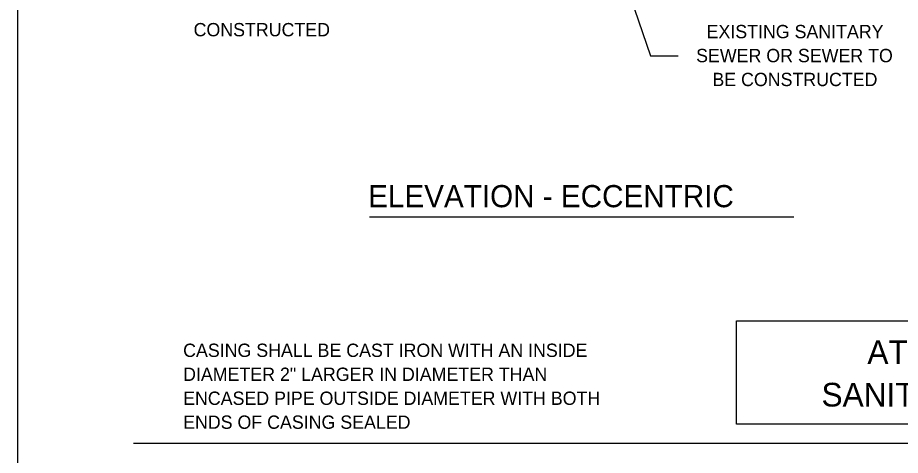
# Model space of a CAD drawing. Extents: x 2261942 to 2262572, y -3124433 to -3124021.
# Drawn here: x 2261942.1 to 2262085.4, y -3124227.7 to -3124156.7 of the extents above; entities that cross this region are included whole.
import ezdxf

# ---------------------------------------------------------------- set-up
doc = ezdxf.new("R2010")
doc.units = 0
for name, color, linetype in [('Default', 7, 'Continuous'), ('RD_Pr_Roadway_Notes', 7, 'Continuous'), ('SH_General_Details', 7, 'Continuous')]:
    doc.layers.add(name, color=color, linetype=linetype)

msp = doc.modelspace()

# ---------------------------------------------------------------- linework, layer by layer
at = {"layer": 'Default'}
msp.add_lwpolyline([(2261942.07, -3124420.55), (2262572.07, -3124420.55), (2262572.07, -3124020.55), (2261942.07, -3124020.55)], close=True, dxfattribs=at)
at = {"layer": 'RD_Pr_Roadway_Notes'}
for p, q in [((2262035.91, -3124136.89), (2262044.85, -3124162.93)), ((2262044.85, -3124162.93), (2262049.31, -3124162.93)), ((2261999.2, -3124189.05), (2262068.12, -3124189.05))]:
    msp.add_line(p, q, dxfattribs=at)
msp.add_lwpolyline([(2262058.77, -3124205.9), (2262165.44, -3124205.9), (2262165.44, -3124222.68), (2262058.77, -3124222.68)], close=True, dxfattribs=at)
at = {"layer": 'SH_General_Details'}
msp.add_line((2261960.89, -3124225.74), (2262539.7, -3124225.74), dxfattribs=at)

# ---------------------------------------------------------------- texts
at = {"layer": 'RD_Pr_Roadway_Notes'}
for s, height, p in [('CONSTRUCTED ', 2.16, (2261970.64, -3124159.74)), (' EXISTING SANITARY', 2.16, (2262053.13, -3124160.05)), (' SEWER OR SEWER TO', 2.16, (2262051.43, -3124163.94)), (' BE CONSTRUCTED', 2.16, (2262054.07, -3124167.82)), ('ELEVATION - ECCENTRIC', 3.6, (2261998.98, -3124187.47)), ('CASING SHALL BE CAST IRON WITH AN INSIDE', 2.16, (2261968.94, -3124211.76)), ('AT GRADE CROSSING OF', 3.84, (2262080.04, -3124212.89)), ('DIAMETER 2" LARGER IN DIAMETER THAN', 2.16, (2261968.94, -3124215.65)), ('SANITARY AND STORM SEWER', 3.84, (2262072.59, -3124219.8)), ('ENCASED PIPE OUTSIDE DIAMETER WITH BOTH', 2.16, (2261968.94, -3124219.54)), ('ENDS OF CASING SEALED', 2.16, (2261968.94, -3124223.42))]:
    msp.add_text(s, height=height, dxfattribs=at).set_placement(p)

doc.saveas('drawing.dxf')
